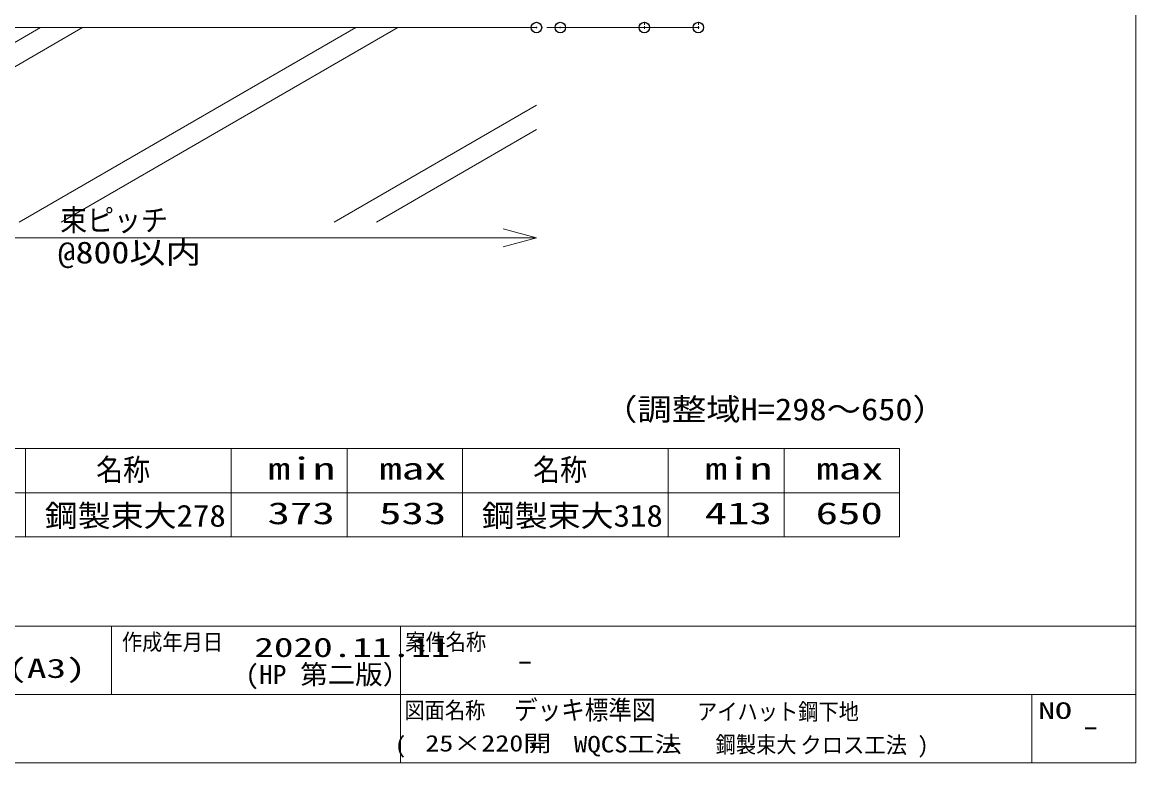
# Model space of a CAD drawing. Units: millimetres, scale not verified. Extents: x -4131 to 4169, y -981 to 998.
# Drawn here: x 3639 to 4169, y -981 to -629 of the extents above; entities that cross this region are included whole.
import ezdxf
from ezdxf.enums import TextEntityAlignment as Align

# ---------------------------------------------------------------- set-up
doc = ezdxf.new("R2010")
doc.units = ezdxf.units.MM
doc.header["$LTSCALE"] = 10
doc.header["$PDMODE"] = 32
doc.header["$PDSIZE"] = 5
for name, color, linetype, lineweight in [('0-0_図枠', 7, 'Continuous', 9), ('0-2_文字', 4, 'Continuous', 9), ('0-3_寸法', 7, 'Continuous', 9), ('0-4_一般', 4, 'Continuous', 9), ('0-6_0', 7, 'Continuous', 9)]:
    doc.layers.add(name, color=color, linetype=linetype, lineweight=lineweight)
doc.layers.add('0-7_DEFPOINTS', color=7, linetype='Continuous')
doc.styles.add('ＭＳ ゴシック', font='')
doc.styles.get('ＭＳ ゴシック').set_extended_font_data('MS Gothic')

# ---------------------------------------------------------------- blocks, each defined once
blk = doc.blocks.new('シンボル-35')
at = {"layer": '0-0_図枠', "style": 'ＭＳ ゴシック'}
for s, width, p in [('2020.11.11', 1.5, (35.3, 32.9)), ('(HP 第二版）', 1.05, (-7.7, -96.3))]:
    blk.add_text(s, height=91.42, dxfattribs=dict(at, width=width)).set_placement(p, align=Align.BOTTOM_LEFT)
blk = doc.blocks.new('グループ-34-1')
at = {"layer": '0-3_寸法', "color": 4}
blk.add_line((39661.6, -4395.4), (32521.6, -4395.4), dxfattribs=at)
blk.add_lwpolyline([(39502.9, -4352.8), (39661.6, -4395.4), (39502.9, -4437.9)], dxfattribs=at)
at = {"layer": '0-3_寸法', "color": 4, "style": 'ＭＳ ゴシック'}
for s, width, p in [('束ピッチ', 0.9, (37394.6, -4394.8)), ('@800以内', 1.2, (37382.8, -4548.7))]:
    blk.add_text(s, height=104.5, dxfattribs=dict(at, width=width)).set_placement(p, align=Align.BOTTOM_LEFT)
blk = doc.blocks.new('_DOT')
at = {"layer": '0-6_0'}
for p, q in [((-5, 0), (-10, 0)), ((-2.5, 0), (2.5, 0))]:
    blk.add_line(p, q, dxfattribs=at)

msp = doc.modelspace()

# ---------------------------------------------------------------- linework, layer by layer
at = {"layer": '0-0_図枠'}
for p, q in [((3681.55, -948.29), (3681.55, -915.79)), ((3819.05, -915.79), (3819.05, -980.79)), ((3544.05, -948.29), (3819.05, -948.29)), ((3819.05, -948.29), (4169.05, -948.29)), ((4119.6, -948.29), (4119.6, -980.79))]:
    msp.add_line(p, q, dxfattribs=at)
at = {"layer": '0-0_図枠', "color": 5}
for points in [[(2169.05, 384.21), (4169.05, 384.21), (4169.05, -915.79), (2169.05, -915.79)], [(2169.05, -915.79), (4169.05, -915.79), (4169.05, -980.79), (2169.05, -980.79)]]:
    msp.add_lwpolyline(points, close=True, dxfattribs=at)
at = {"layer": '0-2_文字', "color": 3}
for p, q in [((3432.42, -831.36), (4056.58, -831.36)), ((3640.58, -831.36), (3640.58, -873.36)), ((3738.58, -831.36), (3738.58, -873.36)), ((3848.58, -831.36), (3848.58, -873.36)), ((3946.58, -831.36), (3946.58, -873.36)), ((4056.58, -831.36), (4056.58, -873.36)), ((3432.42, -852.36), (4056.58, -852.36)), ((3432.42, -873.36), (4056.58, -873.36))]:
    msp.add_line(p, q, dxfattribs=at)
at = {"layer": '0-2_文字'}
for p, q in [((3793.65, -831.36), (3793.65, -873.36)), ((4001.65, -831.36), (4001.65, -873.36))]:
    msp.add_line(p, q, dxfattribs=at)
at = {"layer": '0-3_寸法'}
for p, q in [((3888.81, -631.14), (3960.88, -631.14)), ((3900.17, -631.14), (3935.17, -631.14))]:
    msp.add_line(p, q, dxfattribs=at)
at = {"layer": '0-4_一般', "color": 3}
msp.add_line((3169.81, -631.14), (3883.81, -631.14), dxfattribs=at)
at = {"layer": '0-4_一般'}
for p, q in [((3647.81, -631.14), (3487.6, -723.64)), ((3667.81, -631.14), (3507.6, -723.64)), ((3797.81, -631.14), (3637.6, -723.64)), ((3817.81, -631.14), (3657.6, -723.64)), ((3883.81, -668.09), (3787.6, -723.64)), ((3883.81, -679.64), (3807.6, -723.64))]:
    msp.add_line(p, q, dxfattribs=at)
at = {"layer": '0-7_DEFPOINTS'}
for p in [(3883.81, -631.14), (3895.17, -631.14), (3935.17, -631.14), (3960.88, -631.14)]:
    msp.add_point(p, dxfattribs=at)

# ---------------------------------------------------------------- block references
at = {"layer": '0-0_図枠', "xscale": 0.1, "yscale": 0.1}
msp.add_blockref('シンボル-35', (3746, -936.53), dxfattribs=at)
at = {"layer": '0-3_寸法', "xscale": 0.2503723, "yscale": 0.2503723, "rotation": 270}
for p in [(3935.17, -631.14), (3960.88, -631.14)]:
    msp.add_blockref('_DOT', p, dxfattribs=at)
at = {"layer": '0-3_寸法', "xscale": 0.1, "yscale": 0.1}
msp.add_blockref('グループ-34-1', (-82.35, -291.6), dxfattribs=at)

# ---------------------------------------------------------------- texts
at = {"layer": '0-0_図枠', "color": 1, "style": 'ＭＳ ゴシック', "width": 0.9}
for s, p in [('作成年月日', (3686.51, -929.66)), ('案件名称', (3821.35, -929.62)), ('図面名称', (3820.97, -962.12))]:
    msp.add_text(s, height=7.845, dxfattribs=at).set_placement(p, align=Align.BOTTOM_LEFT)
at = {"layer": '0-0_図枠', "style": 'ＭＳ ゴシック'}
for s, height, width, p in [('S=1:5(A3)', 9.142, 1.5, (3585.31, -943.21)), ('-', 9.14, 1.5, (3873.68, -939.41)), (' デッキ標準図', 9.142, 0.9, (3867.56, -963.02)), ('アイハット鋼下地', 7.845, 0.9, (3960.24, -962.77)), ('NO', 7.836, 1.5, (4122.66, -962.28)), ('-', 9.14, 1.5, (4142.98, -970.74)), ('(  \u3000   \u3000\u3000・ \u3000\u3000\u3000\u3000\u3000・ \u3000\u3000\u3000\u3000\u3000クロス工法 )', 7.836, 0.95, (3816.61, -978.65)), ('25×220開', 7.836, 1.25, (3830.91, -977.81)), ('WQCS工法', 7.836, 1.2, (3901.63, -978.23)), ('鋼製束大', 7.845, 0.9, (3969.08, -978.4))]:
    msp.add_text(s, height=height, dxfattribs=dict(at, width=width)).set_placement(p, align=Align.BOTTOM_LEFT)
at = {"layer": '0-2_文字', "style": 'ＭＳ ゴシック', "width": 1.15}
msp.add_text('（調整域H=298～650）', height=10.45, dxfattribs=at).set_placement((3915.45, -821.07), align=Align.BOTTOM_LEFT)
at = {"layer": '0-2_文字', "color": 3, "style": 'ＭＳ ゴシック'}
for s, width, p in [('名称', 0.9, (3674.24, -849.78)), ('min', 1.5, (3756.02, -849.23)), ('名称', 0.9, (3882.24, -849.78)), ('min', 1.5, (3964.02, -849.23)), ('max', 1.5, (3809.03, -849.23)), ('max', 1.5, (4017.03, -849.23)), ('鋼製束大278', 1.1, (3649.8, -871.68)), ('373', 1.5, (3755.82, -870.48)), ('533', 1.5, (3808.92, -870.48)), ('鋼製束大318', 1.1, (3857.8, -871.68)), ('413', 1.5, (3963.91, -870.48)), ('650', 1.5, (4016.7, -870.48))]:
    msp.add_text(s, height=10.45, dxfattribs=dict(at, width=width)).set_placement(p, align=Align.BOTTOM_LEFT)

doc.saveas('drawing.dxf')
